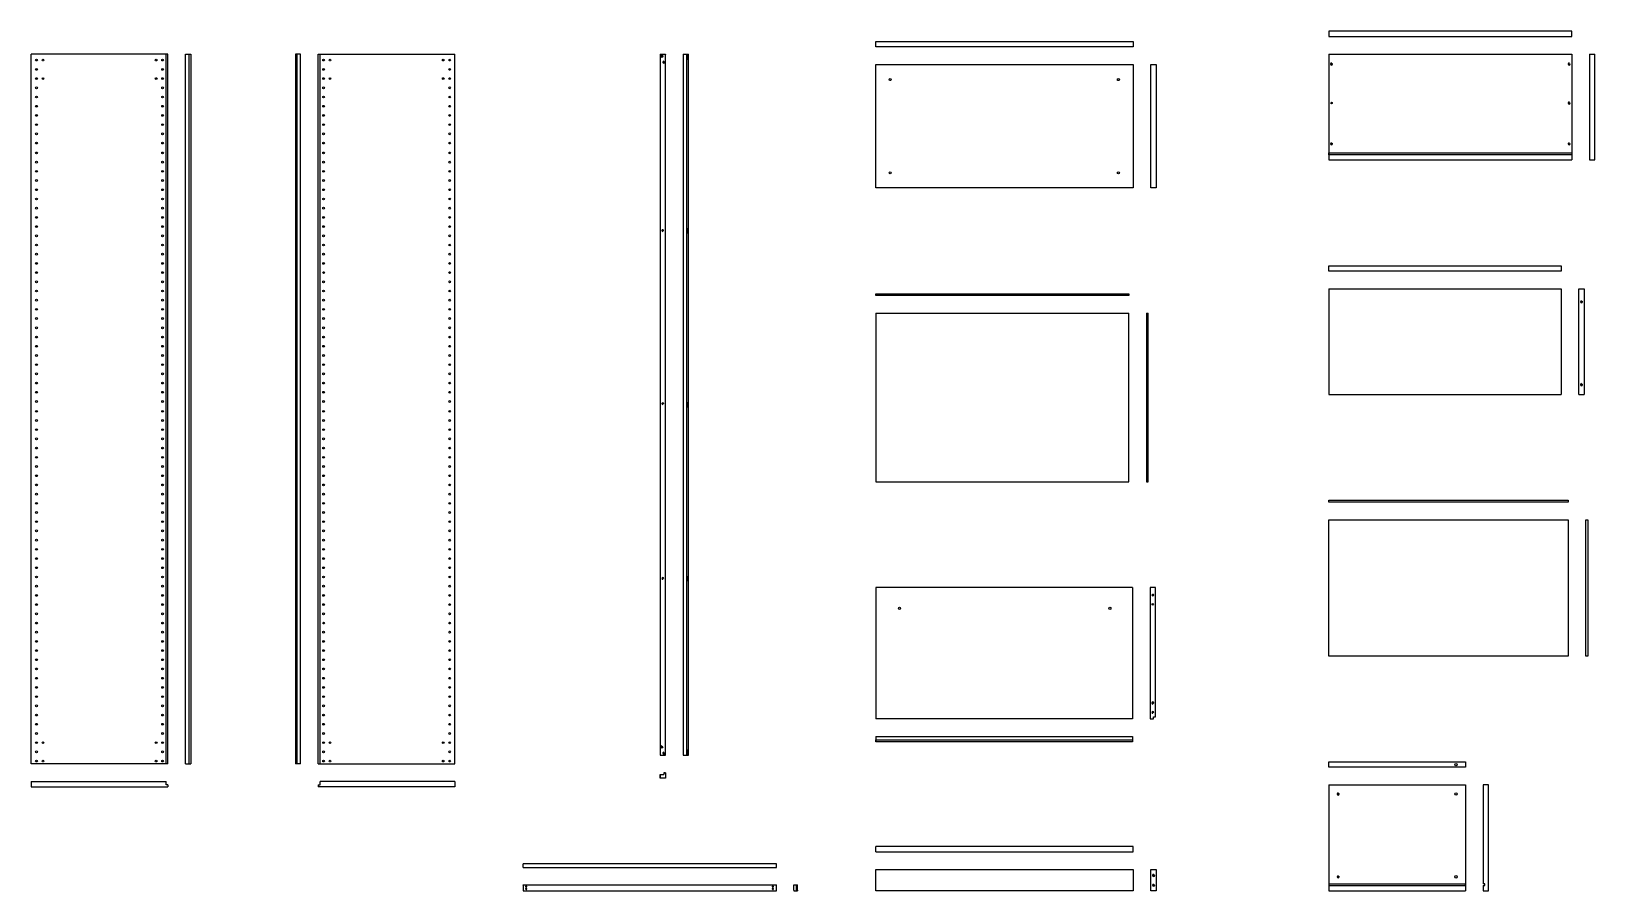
# Model space of a CAD drawing. Header units: millimetres. Extents: x -1233 to 3094, y -223 to 1764.
# Drawn here: x -1233 to -789.8, y 85.2 to 328.9 of the extents above; entities that cross this region are included whole.
import ezdxf

# ---------------------------------------------------------------- set-up
doc = ezdxf.new("R2010")
doc.units = ezdxf.units.MM
doc.layers.get('0').update_dxf_attribs({"color": 8})
doc.layers.add('Incastri', color=4, linetype='Continuous')

msp = doc.modelspace()

# ---------------------------------------------------------------- linework, layer by layer
for p, q in [((-796.29, 328.9), (-865.14, 328.9)), ((-865.14, 328.9), (-865.14, 327.4)), ((-796.29, 327.4), (-796.29, 328.9)), ((-993.6, 324.48), (-993.6, 325.98)), ((-993.6, 325.98), (-920.6, 325.98)), ((-920.6, 324.48), (-993.6, 324.48)), ((-920.6, 325.98), (-920.6, 324.48)), ((-865.14, 327.4), (-796.29, 327.4)), ((-1232.97, 121.2), (-1232.97, 322.4)), ((-1194.23, 322.4), (-1232.97, 322.4)), ((-1194.73, 121.2), (-1194.73, 322.4)), ((-1194.23, 121.2), (-1194.23, 322.4)), ((-1189.23, 322.4), (-1187.73, 322.4)), ((-1189.23, 121.2), (-1189.23, 322.4)), ((-1188.23, 121.2), (-1188.23, 322.4)), ((-1187.73, 322.4), (-1187.73, 121.2)), ((-1156.61, 322.4), (-1158.11, 322.4)), ((-1158.11, 322.4), (-1158.11, 121.2)), ((-1157.61, 121.2), (-1157.61, 322.4)), ((-1156.61, 121.2), (-1156.61, 322.4)), ((-1151.61, 121.2), (-1151.61, 322.4)), ((-1151.61, 322.4), (-1112.87, 322.4)), ((-1151.11, 121.2), (-1151.11, 322.4)), ((-1112.87, 121.2), (-1112.87, 322.4)), ((-1054.68, 322.4), (-1054.68, 123.61)), ((-1054.68, 322.4), (-1053.18, 322.4)), ((-1053.18, 322.3), (-1053.18, 322.4)), ((-1053.18, 322.4), (-1053.18, 322.3)), ((-1053.18, 273.97), (-1053.18, 322.3)), ((-1048.18, 322.4), (-1046.68, 322.4)), ((-1048.18, 322.4), (-1048.18, 123.61)), ((-1047.18, 123.61), (-1047.18, 322.4)), ((-1046.97, 322.3), (-1046.97, 321)), ((-1046.77, 322.3), (-1046.97, 322.3)), ((-1046.97, 321), (-1046.77, 321)), ((-1046.77, 321), (-1046.77, 322.3)), ((-1046.68, 123.61), (-1046.68, 322.4)), ((-993.6, 319.48), (-920.6, 319.48)), ((-993.6, 284.48), (-993.6, 319.48)), ((-920.6, 319.48), (-920.6, 284.48)), ((-915.6, 319.48), (-914.1, 319.48)), ((-915.6, 284.48), (-915.6, 319.48)), ((-914.1, 319.48), (-914.1, 284.48)), ((-865.14, 322.4), (-796.29, 322.4)), ((-865.14, 322.4), (-865.14, 292.4)), ((-796.29, 322.4), (-796.29, 292.4)), ((-791.29, 322.4), (-789.79, 322.4)), ((-791.29, 322.4), (-791.29, 292.4)), ((-789.79, 292.4), (-789.79, 322.4)), ((-865.14, 293.9), (-865.14, 294.4)), ((-865.14, 294.4), (-796.29, 294.4)), ((-796.29, 293.9), (-865.14, 293.9)), ((-865.14, 292.4), (-796.29, 292.4)), ((-797.79, 292.4), (-796.29, 292.4)), ((-791.29, 292.4), (-789.79, 292.4)), ((-920.6, 284.48), (-993.6, 284.48)), ((-914.1, 284.48), (-915.6, 284.48)), ((-1053.18, 272.88), (-1053.18, 273.97)), ((-1053.18, 271.78), (-1053.18, 272.88)), ((-1053.18, 225.55), (-1053.18, 271.78)), ((-1053.18, 271.58), (-1053.18, 271.78)), ((-1046.97, 272.88), (-1046.97, 271.78)), ((-1046.77, 272.88), (-1046.97, 272.88)), ((-1046.97, 271.78), (-1046.77, 271.78)), ((-1046.77, 271.78), (-1046.77, 272.88)), ((-865.14, 260.9), (-865.14, 262.4)), ((-865.14, 262.4), (-799.29, 262.4)), ((-799.29, 262.4), (-799.29, 260.9)), ((-799.29, 260.9), (-865.14, 260.9)), ((-993.6, 253.98), (-993.6, 254.48)), ((-993.6, 254.48), (-921.85, 254.48)), ((-921.85, 253.98), (-993.6, 253.98)), ((-921.85, 254.48), (-921.85, 253.98)), ((-865.14, 255.9), (-799.29, 255.9)), ((-865.14, 255.9), (-865.14, 225.9)), ((-799.29, 255.9), (-799.29, 225.9)), ((-794.29, 225.9), (-794.29, 255.9)), ((-794.29, 255.9), (-792.79, 255.9)), ((-792.79, 255.9), (-792.79, 225.9)), ((-993.6, 248.98), (-993.6, 201.16)), ((-993.6, 248.98), (-921.85, 248.98)), ((-921.85, 201.16), (-921.85, 248.98)), ((-916.85, 248.98), (-916.35, 248.98)), ((-916.85, 248.98), (-916.85, 201.16)), ((-916.35, 201.16), (-916.35, 248.98)), ((-1053.18, 223.55), (-1053.18, 225.55)), ((-1053.18, 177.12), (-1053.18, 223.55)), ((-1046.97, 223.55), (-1046.97, 222.45)), ((-1046.77, 223.55), (-1046.97, 223.55)), ((-1046.97, 222.45), (-1046.77, 222.45)), ((-1046.77, 222.45), (-1046.77, 223.55)), ((-865.14, 225.9), (-799.29, 225.9)), ((-794.29, 225.9), (-792.79, 225.9)), ((-993.6, 201.16), (-921.85, 201.16)), ((-916.85, 201.16), (-916.35, 201.16)), ((-865.14, 195.4), (-865.14, 195.9)), ((-865.14, 195.9), (-797.29, 195.9)), ((-797.29, 195.4), (-865.14, 195.4)), ((-797.29, 195.9), (-797.29, 195.4)), ((-865.14, 190.4), (-797.29, 190.4)), ((-865.14, 151.7), (-865.14, 190.4)), ((-797.29, 190.4), (-797.29, 151.7)), ((-792.29, 190.4), (-791.79, 190.4)), ((-792.29, 151.7), (-792.29, 190.4)), ((-791.79, 190.4), (-791.79, 151.7)), ((-1053.18, 174.23), (-1053.18, 177.12)), ((-1053.18, 173.13), (-1053.18, 174.23)), ((-1053.18, 123.61), (-1053.18, 173.13)), ((-1046.97, 174.23), (-1046.97, 173.13)), ((-1046.77, 174.23), (-1046.97, 174.23)), ((-1046.97, 173.13), (-1046.77, 173.13)), ((-1046.77, 173.13), (-1046.77, 174.23)), ((-920.82, 171.16), (-993.6, 171.16)), ((-993.6, 171.16), (-993.6, 133.96)), ((-920.82, 171.16), (-920.82, 133.96)), ((-915.82, 171.16), (-915.82, 133.96)), ((-914.32, 171.16), (-915.82, 171.16)), ((-914.32, 134.46), (-914.32, 171.16)), ((-797.29, 151.7), (-865.14, 151.7)), ((-791.79, 151.7), (-792.29, 151.7)), ((-920.82, 133.96), (-993.6, 133.96)), ((-915.82, 133.96), (-914.82, 133.96)), ((-914.82, 133.96), (-914.82, 134.46)), ((-914.82, 134.46), (-914.32, 134.46)), ((-993.6, 128.96), (-993.6, 127.46)), ((-993.6, 128.96), (-920.82, 128.96)), ((-920.82, 128.96), (-920.82, 127.46)), ((-1046.77, 125.01), (-1046.97, 125.01)), ((-1046.97, 125.01), (-1046.97, 123.71)), ((-1046.77, 123.71), (-1046.77, 125.01)), ((-993.6, 127.46), (-993.6, 127.96)), ((-993.6, 127.96), (-920.82, 127.96)), ((-920.82, 127.46), (-993.6, 127.46)), ((-1194.23, 121.2), (-1232.97, 121.2)), ((-1194.23, 121.2), (-1195.73, 121.2)), ((-1189.23, 121.2), (-1187.73, 121.2)), ((-1156.61, 121.2), (-1158.11, 121.2)), ((-1151.61, 121.2), (-1112.87, 121.2)), ((-1151.61, 121.2), (-1150.11, 121.2)), ((-1054.68, 123.61), (-1053.18, 123.61)), ((-1048.18, 123.61), (-1046.68, 123.61)), ((-1046.77, 123.71), (-1046.97, 123.71)), ((-865.14, 120.2), (-865.14, 121.7)), ((-865.14, 121.7), (-826.44, 121.7)), ((-826.44, 120.2), (-865.14, 120.2)), ((-826.44, 121.7), (-826.44, 120.2)), ((-1232.97, 116.2), (-1232.97, 114.7)), ((-1232.97, 116.2), (-1194.73, 116.2)), ((-1194.73, 115.2), (-1194.73, 116.2)), ((-1112.87, 116.2), (-1151.11, 116.2)), ((-1151.11, 115.2), (-1151.11, 116.2)), ((-1112.87, 116.2), (-1112.87, 114.7)), ((-1054.68, 118.11), (-1054.68, 117.11)), ((-1054.68, 117.11), (-1054.68, 118.11)), ((-1054.68, 118.11), (-1053.68, 118.11)), ((-1053.18, 117.11), (-1054.68, 117.11)), ((-1053.68, 118.61), (-1053.18, 118.61)), ((-1053.18, 118.61), (-1053.68, 118.61)), ((-1053.68, 118.61), (-1053.68, 118.11)), ((-1053.18, 118.61), (-1053.18, 117.11)), ((-1232.97, 114.7), (-1194.23, 114.7)), ((-1194.23, 115.2), (-1194.73, 115.2)), ((-1194.23, 115.2), (-1194.23, 114.7)), ((-1151.61, 115.2), (-1151.61, 114.7)), ((-1151.61, 115.2), (-1151.11, 115.2)), ((-1112.87, 114.7), (-1151.61, 114.7)), ((-865.14, 115.2), (-826.44, 115.2)), ((-865.14, 115.2), (-865.14, 85.2)), ((-826.44, 115.2), (-826.44, 85.2)), ((-819.94, 115.2), (-821.44, 115.2)), ((-821.44, 115.2), (-821.44, 87.2)), ((-819.94, 85.2), (-819.94, 115.2)), ((-993.6, 96.2), (-993.6, 97.7)), ((-920.6, 97.7), (-993.6, 97.7)), ((-920.6, 96.2), (-920.6, 97.7)), ((-993.6, 96.2), (-920.6, 96.2)), ((-1093.52, 91.8), (-1093.52, 92.8)), ((-1021.77, 92.8), (-1093.52, 92.8)), ((-1093.52, 91.8), (-1021.77, 91.8)), ((-1021.77, 91.8), (-1021.77, 92.8)), ((-993.6, 91.2), (-920.6, 91.2)), ((-993.6, 85.2), (-993.6, 91.2)), ((-920.6, 91.2), (-920.6, 85.2)), ((-915.6, 91.2), (-914.1, 91.2)), ((-915.6, 85.2), (-915.6, 91.2)), ((-914.1, 91.2), (-914.1, 85.2)), ((-1093.52, 86.8), (-1093.52, 86.9)), ((-1093.52, 86.9), (-1021.77, 86.9)), ((-1093.52, 86.8), (-1093.52, 85.4)), ((-1093.52, 85.4), (-1093.52, 85.2)), ((-1093.52, 85.2), (-1021.77, 85.2)), ((-1021.77, 85.2), (-1021.77, 86.9)), ((-1016.77, 86.9), (-1015.77, 86.9)), ((-1016.77, 85.4), (-1016.77, 86.9)), ((-1016.77, 85.4), (-1016.77, 85.2)), ((-1016.77, 85.2), (-1015.77, 85.2)), ((-1016.06, 85.4), (-1016.06, 86.7)), ((-1016.06, 86.7), (-1015.86, 86.7)), ((-1015.86, 85.4), (-1016.06, 85.4)), ((-1015.86, 86.7), (-1015.86, 85.4)), ((-1015.77, 85.4), (-1015.77, 86.9)), ((-1015.77, 85.4), (-1015.77, 85.2)), ((-920.6, 85.2), (-993.6, 85.2)), ((-914.1, 85.2), (-915.6, 85.2)), ((-865.14, 87.2), (-826.44, 87.2)), ((-865.14, 86.7), (-826.44, 86.7)), ((-865.14, 85.2), (-826.44, 85.2)), ((-826.44, 86.7), (-826.44, 87.2)), ((-820.94, 87.2), (-821.44, 87.2)), ((-821.44, 86.7), (-820.94, 86.7)), ((-821.44, 86.7), (-821.44, 85.2)), ((-821.44, 85.2), (-819.94, 85.2)), ((-820.94, 86.7), (-820.94, 87.2))]:
    msp.add_line(p, q)
at = {"color": 175, "linetype": 'Continuous'}
msp.add_line((-922.6, 201.16), (-922.7, 201.06), dxfattribs=at)
at = {"layer": 'Incastri'}
for centre, radius in [((-1231.48, 320.72), 0.25), ((-1229.65, 320.72), 0.25), ((-1197.57, 320.72), 0.25), ((-1195.74, 320.72), 0.25), ((-1150.1, 320.72), 0.25), ((-1148.28, 320.72), 0.25), ((-1116.19, 320.72), 0.25), ((-1114.36, 320.72), 0.25), ((-1054.19, 321.89), 0.2), ((-1053.68, 320.11), 0.2), ((-864.39, 319.6), 0.2), ((-864.39, 319.6), 0.2), ((-797.04, 319.6), 0.2), ((-797.04, 319.6), 0.2), ((-1231.48, 318.08), 0.25), ((-1231.48, 315.47), 0.25), ((-1229.65, 315.47), 0.25), ((-1197.57, 315.47), 0.25), ((-1195.74, 318.08), 0.25), ((-1195.74, 315.47), 0.25), ((-1150.1, 318.08), 0.25), ((-1150.1, 315.47), 0.25), ((-1148.28, 315.47), 0.25), ((-1116.19, 315.47), 0.25), ((-1114.36, 318.08), 0.25), ((-1114.36, 315.47), 0.25), ((-989.48, 315.19), 0.3), ((-924.81, 315.19), 0.3), ((-1231.48, 312.86), 0.25), ((-1231.48, 310.25), 0.25), ((-1195.74, 312.86), 0.25), ((-1195.74, 310.25), 0.25), ((-1150.1, 312.86), 0.25), ((-1150.1, 310.25), 0.25), ((-1114.36, 312.86), 0.25), ((-1114.36, 310.25), 0.25), ((-1231.48, 307.64), 0.25), ((-1195.74, 307.64), 0.25), ((-1150.1, 307.64), 0.25), ((-1114.36, 307.64), 0.25), ((-864.39, 308.55), 0.2), ((-864.39, 308.55), 0.2), ((-797.04, 308.55), 0.2), ((-797.04, 308.55), 0.2), ((-1231.48, 305.03), 0.25), ((-1231.48, 302.42), 0.25), ((-1195.74, 305.03), 0.25), ((-1195.74, 302.42), 0.25), ((-1150.1, 305.03), 0.25), ((-1150.1, 302.42), 0.25), ((-1114.36, 305.03), 0.25), ((-1114.36, 302.42), 0.25), ((-1231.48, 299.81), 0.25), ((-1231.48, 297.2), 0.25), ((-1195.74, 299.81), 0.25), ((-1195.74, 297.2), 0.25), ((-1150.1, 299.81), 0.25), ((-1150.1, 297.2), 0.25), ((-1114.36, 299.81), 0.25), ((-1114.36, 297.2), 0.25), ((-864.39, 297), 0.2), ((-864.39, 297), 0.2), ((-797.04, 297), 0.2), ((-1231.48, 294.39), 0.25), ((-1195.74, 294.39), 0.25), ((-1150.1, 294.39), 0.25), ((-1114.36, 294.39), 0.25), ((-1231.48, 291.79), 0.25), ((-1231.48, 289.19), 0.25), ((-1195.74, 291.79), 0.25), ((-1195.74, 289.19), 0.25), ((-1150.1, 291.79), 0.25), ((-1150.1, 289.19), 0.25), ((-1114.36, 291.79), 0.25), ((-1114.36, 289.19), 0.25), ((-989.48, 288.74), 0.3), ((-924.81, 288.74), 0.3), ((-1231.48, 286.59), 0.25), ((-1231.48, 283.95), 0.25), ((-1195.74, 286.59), 0.25), ((-1195.74, 283.95), 0.25), ((-1150.1, 286.59), 0.25), ((-1150.1, 283.95), 0.25), ((-1114.36, 286.59), 0.25), ((-1114.36, 283.95), 0.25), ((-1231.48, 281.34), 0.25), ((-1195.74, 281.34), 0.25), ((-1150.1, 281.34), 0.25), ((-1114.36, 281.34), 0.25), ((-1231.48, 278.73), 0.25), ((-1231.48, 276.12), 0.25), ((-1195.74, 278.73), 0.25), ((-1195.74, 276.12), 0.25), ((-1150.1, 278.73), 0.25), ((-1150.1, 276.12), 0.25), ((-1114.36, 278.73), 0.25), ((-1114.36, 276.12), 0.25), ((-1231.48, 273.51), 0.25), ((-1231.48, 270.9), 0.25), ((-1195.74, 273.51), 0.25), ((-1195.74, 270.9), 0.25), ((-1150.1, 273.51), 0.25), ((-1150.1, 270.9), 0.25), ((-1114.36, 273.51), 0.25), ((-1114.36, 270.9), 0.25), ((-1053.98, 272.37), 0.15), ((-1231.48, 268.29), 0.25), ((-1231.48, 265.68), 0.25), ((-1195.74, 268.29), 0.25), ((-1195.74, 265.68), 0.25), ((-1150.1, 268.29), 0.25), ((-1150.1, 265.68), 0.25), ((-1114.36, 268.29), 0.25), ((-1114.36, 265.68), 0.25), ((-1231.47, 263.06), 0.25), ((-1195.74, 263.06), 0.25), ((-1150.1, 263.06), 0.25), ((-1114.37, 263.06), 0.25), ((-1231.47, 260.46), 0.25), ((-1231.47, 257.85), 0.25), ((-1195.75, 260.46), 0.25), ((-1195.74, 257.85), 0.25), ((-1150.1, 257.85), 0.25), ((-1150.09, 260.46), 0.25), ((-1114.37, 260.46), 0.25), ((-1114.37, 257.85), 0.25), ((-1231.48, 255.24), 0.25), ((-1231.48, 252.64), 0.25), ((-1195.74, 255.24), 0.25), ((-1195.74, 252.64), 0.25), ((-1150.1, 255.24), 0.25), ((-1150.1, 252.64), 0.25), ((-1114.36, 255.24), 0.25), ((-1114.36, 252.64), 0.25), ((-1231.48, 250.04), 0.25), ((-1195.74, 250.04), 0.25), ((-1150.1, 250.04), 0.25), ((-1114.36, 250.04), 0.25), ((-793.53, 252.2), 0.2), ((-793.53, 252.2), 0.2), ((-1231.48, 247.44), 0.25), ((-1231.48, 244.8), 0.25), ((-1195.74, 247.44), 0.25), ((-1195.74, 244.8), 0.25), ((-1150.1, 247.44), 0.25), ((-1150.1, 244.8), 0.25), ((-1114.36, 247.44), 0.25), ((-1114.36, 244.8), 0.25), ((-1231.48, 242.19), 0.25), ((-1231.48, 239.58), 0.25), ((-1195.74, 242.19), 0.25), ((-1195.74, 239.58), 0.25), ((-1150.1, 242.19), 0.25), ((-1150.1, 239.58), 0.25), ((-1114.36, 242.19), 0.25), ((-1114.36, 239.58), 0.25), ((-1231.48, 236.97), 0.25), ((-1195.74, 236.97), 0.25), ((-1150.1, 236.97), 0.25), ((-1114.36, 236.97), 0.25), ((-1231.48, 234.36), 0.25), ((-1231.48, 231.76), 0.25), ((-1195.74, 234.36), 0.25), ((-1195.74, 231.76), 0.25), ((-1150.1, 234.36), 0.25), ((-1150.1, 231.76), 0.25), ((-1114.36, 234.36), 0.25), ((-1114.36, 231.76), 0.25), ((-1231.48, 229.14), 0.25), ((-1231.48, 226.53), 0.25), ((-1195.74, 229.14), 0.25), ((-1195.74, 226.53), 0.25), ((-1150.1, 229.14), 0.25), ((-1150.1, 226.53), 0.25), ((-1114.36, 229.14), 0.25), ((-1114.36, 226.53), 0.25), ((-793.53, 228.7), 0.2), ((-793.53, 228.7), 0.2), ((-1231.48, 223.92), 0.25), ((-1195.74, 223.92), 0.25), ((-1150.1, 223.92), 0.25), ((-1114.36, 223.92), 0.25), ((-1053.94, 223.31), 0.15), ((-1053.94, 223.31), 0.15), ((-1231.48, 221.14), 0.25), ((-1231.48, 218.54), 0.25), ((-1195.74, 221.14), 0.25), ((-1195.74, 218.54), 0.25), ((-1150.1, 221.14), 0.25), ((-1150.1, 218.54), 0.25), ((-1114.36, 221.14), 0.25), ((-1114.36, 218.54), 0.25), ((-1231.48, 215.94), 0.25), ((-1231.48, 213.34), 0.25), ((-1195.74, 215.94), 0.25), ((-1195.74, 213.34), 0.25), ((-1150.1, 215.94), 0.25), ((-1150.1, 213.34), 0.25), ((-1114.36, 215.94), 0.25), ((-1114.36, 213.34), 0.25), ((-1231.48, 210.7), 0.25), ((-1231.48, 208.09), 0.25), ((-1195.74, 210.7), 0.25), ((-1195.74, 208.09), 0.25), ((-1150.1, 210.7), 0.25), ((-1150.1, 208.09), 0.25), ((-1114.36, 210.7), 0.25), ((-1114.36, 208.09), 0.25), ((-1231.48, 205.48), 0.25), ((-1195.74, 205.48), 0.25), ((-1150.1, 205.48), 0.25), ((-1114.36, 205.48), 0.25), ((-1231.48, 202.87), 0.25), ((-1231.48, 200.26), 0.25), ((-1195.74, 202.87), 0.25), ((-1195.74, 200.26), 0.25), ((-1150.1, 202.87), 0.25), ((-1150.1, 200.26), 0.25), ((-1114.36, 202.87), 0.25), ((-1114.36, 200.26), 0.25), ((-1231.48, 197.65), 0.25), ((-1231.48, 195.04), 0.25), ((-1195.74, 197.65), 0.25), ((-1195.74, 195.04), 0.25), ((-1150.1, 197.65), 0.25), ((-1150.1, 195.04), 0.25), ((-1114.36, 197.65), 0.25), ((-1114.36, 195.04), 0.25), ((-1231.48, 192.44), 0.25), ((-1195.74, 192.44), 0.25), ((-1150.1, 192.44), 0.25), ((-1114.36, 192.44), 0.25), ((-1231.48, 189.84), 0.25), ((-1231.48, 187.24), 0.25), ((-1195.74, 189.84), 0.25), ((-1195.74, 187.24), 0.25), ((-1150.1, 189.84), 0.25), ((-1150.1, 187.24), 0.25), ((-1114.36, 189.84), 0.25), ((-1114.36, 187.24), 0.25), ((-1231.48, 184.6), 0.25), ((-1231.48, 181.99), 0.25), ((-1195.74, 184.6), 0.25), ((-1195.74, 181.99), 0.25), ((-1150.1, 184.6), 0.25), ((-1150.1, 181.99), 0.25), ((-1114.36, 184.6), 0.25), ((-1114.36, 181.99), 0.25), ((-1231.48, 179.38), 0.25), ((-1195.74, 179.38), 0.25), ((-1150.1, 179.38), 0.25), ((-1114.36, 179.38), 0.25), ((-1231.48, 176.77), 0.25), ((-1231.48, 174.16), 0.25), ((-1195.74, 176.77), 0.25), ((-1195.74, 174.16), 0.25), ((-1150.1, 176.77), 0.25), ((-1150.1, 174.16), 0.25), ((-1114.36, 176.77), 0.25), ((-1114.36, 174.16), 0.25), ((-1053.94, 173.75), 0.15), ((-1053.94, 173.75), 0.15), ((-1231.48, 171.55), 0.25), ((-1231.48, 168.94), 0.25), ((-1195.74, 171.55), 0.25), ((-1195.74, 168.94), 0.25), ((-1150.1, 171.55), 0.25), ((-1150.1, 168.94), 0.25), ((-1114.36, 171.55), 0.25), ((-1114.36, 168.94), 0.25), ((-915.06, 169.06), 0.15), ((-915.06, 169.06), 0.15), ((-1231.48, 166.33), 0.25), ((-1195.74, 166.33), 0.25), ((-1150.1, 166.33), 0.25), ((-1114.36, 166.33), 0.25), ((-986.87, 165.27), 0.3), ((-927.21, 165.27), 0.3), ((-915.06, 166.41), 0.2), ((-1231.47, 163.71), 0.25), ((-1231.47, 161.1), 0.25), ((-1195.75, 161.1), 0.25), ((-1195.74, 163.71), 0.25), ((-1150.1, 163.71), 0.25), ((-1150.09, 161.1), 0.25), ((-1114.37, 163.71), 0.25), ((-1114.37, 161.1), 0.25), ((-1231.48, 155.89), 0.25), ((-1231.47, 158.5), 0.25), ((-1195.74, 158.5), 0.25), ((-1195.74, 155.89), 0.25), ((-1150.1, 158.5), 0.25), ((-1150.1, 155.89), 0.25), ((-1114.37, 158.5), 0.25), ((-1114.36, 155.89), 0.25), ((-1231.48, 153.29), 0.25), ((-1231.48, 150.69), 0.25), ((-1195.74, 153.29), 0.25), ((-1195.74, 150.69), 0.25), ((-1150.1, 153.29), 0.25), ((-1150.1, 150.69), 0.25), ((-1114.36, 153.29), 0.25), ((-1114.36, 150.69), 0.25), ((-1231.48, 148.09), 0.25), ((-1195.74, 148.09), 0.25), ((-1150.1, 148.09), 0.25), ((-1114.36, 148.09), 0.25), ((-1231.48, 145.45), 0.25), ((-1231.48, 142.84), 0.25), ((-1195.74, 145.45), 0.25), ((-1195.74, 142.84), 0.25), ((-1150.1, 145.45), 0.25), ((-1150.1, 142.84), 0.25), ((-1114.36, 145.45), 0.25), ((-1114.36, 142.84), 0.25), ((-1231.48, 140.23), 0.25), ((-1231.48, 137.62), 0.25), ((-1195.74, 140.23), 0.25), ((-1195.74, 137.62), 0.25), ((-1150.1, 140.23), 0.25), ((-1150.1, 137.62), 0.25), ((-1114.36, 140.23), 0.25), ((-1114.36, 137.62), 0.25), ((-915.06, 138.42), 0.2), ((-1231.48, 135.01), 0.25), ((-1195.74, 135.01), 0.25), ((-1150.1, 135.01), 0.25), ((-1114.36, 135.01), 0.25), ((-915.06, 135.77), 0.15), ((-915.06, 135.77), 0.15), ((-1231.48, 132.41), 0.25), ((-1231.48, 129.79), 0.25), ((-1195.74, 132.41), 0.25), ((-1195.74, 129.79), 0.25), ((-1150.1, 132.41), 0.25), ((-1150.1, 129.79), 0.25), ((-1114.36, 132.41), 0.25), ((-1114.36, 129.79), 0.25), ((-1231.48, 127.18), 0.25), ((-1231.48, 124.57), 0.25), ((-1229.65, 127.18), 0.25), ((-1197.57, 127.18), 0.25), ((-1195.74, 127.18), 0.25), ((-1195.74, 124.57), 0.25), ((-1150.1, 127.18), 0.25), ((-1150.1, 124.57), 0.25), ((-1148.28, 127.18), 0.25), ((-1116.19, 127.18), 0.25), ((-1114.36, 127.18), 0.25), ((-1114.36, 124.57), 0.25), ((-1054.19, 126), 0.2), ((-1054.19, 126), 0.2), ((-1053.68, 124.22), 0.2), ((-1053.68, 124.22), 0.2), ((-1231.48, 121.96), 0.25), ((-1229.65, 121.96), 0.25), ((-1197.57, 121.96), 0.25), ((-1195.74, 121.96), 0.25), ((-1150.1, 121.96), 0.25), ((-1148.28, 121.96), 0.25), ((-1116.19, 121.96), 0.25), ((-1114.36, 121.96), 0.25), ((-829.14, 120.97), 0.33), ((-862.49, 112.64), 0.2), ((-862.49, 112.64), 0.2), ((-829.14, 112.64), 0.35), ((-914.82, 89.56), 0.2), ((-862.49, 89.14), 0.2), ((-862.49, 89.14), 0.2), ((-829.14, 89.14), 0.35), ((-1092.69, 86.39), 0.136), ((-1092.69, 86.39), 0.136), ((-1092.69, 85.71), 0.136), ((-1092.69, 85.71), 0.136), ((-1022.79, 86.39), 0.136), ((-1022.79, 86.39), 0.136), ((-1022.79, 85.71), 0.136), ((-1022.79, 85.71), 0.136), ((-914.82, 86.79), 0.2)]:
    msp.add_circle(centre, radius, dxfattribs=at)
for centre, radius, start, end in [((-1054.19, 321.89), 0.3, 90, 0), ((-1053.68, 320.11), 0.3, 90, 0), ((-864.39, 319.6), 0.3, 90, 0), ((-797.04, 319.6), 0.3, 90, 0), ((-797.04, 308.55), 0.3, 90, 0), ((-864.39, 297), 0.3, 90, 0), ((-797.04, 297), 0.3, 90, 0), ((-1053.98, 272.37), 0.25, 0, 180), ((-1053.98, 272.37), 0.25, 180, 270), ((-793.53, 252.2), 0.3, 90, 0), ((-793.53, 228.7), 0.3, 90, 0), ((-1053.94, 223.31), 0.25, 0, 180), ((-1053.94, 223.31), 0.25, 180, 270), ((-1053.94, 173.75), 0.25, 0, 180), ((-1053.94, 173.75), 0.25, 180, 270), ((-915.06, 169.06), 0.25, 180, 0), ((-915.06, 169.06), 0.25, 0, 90), ((-915.06, 138.42), 0.3, 0, 270), ((-915.06, 135.77), 0.25, 0, 180), ((-915.06, 135.77), 0.25, 180, 270), ((-1054.19, 126), 0.3, 90, 0), ((-1053.68, 124.22), 0.3, 90, 0), ((-862.49, 112.64), 0.3, 90, 0), ((-914.82, 89.56), 0.3, 90, 0), ((-862.49, 89.14), 0.3, 90, 0), ((-1092.69, 86.39), 0.204, 270, 180), ((-1092.69, 85.71), 0.204, 270, 180), ((-1022.79, 86.39), 0.204, 270, 180), ((-1022.79, 85.71), 0.204, 270, 180), ((-914.82, 86.79), 0.3, 90, 0)]:
    msp.add_arc(centre, radius, start, end, dxfattribs=at)

doc.saveas('drawing.dxf')
